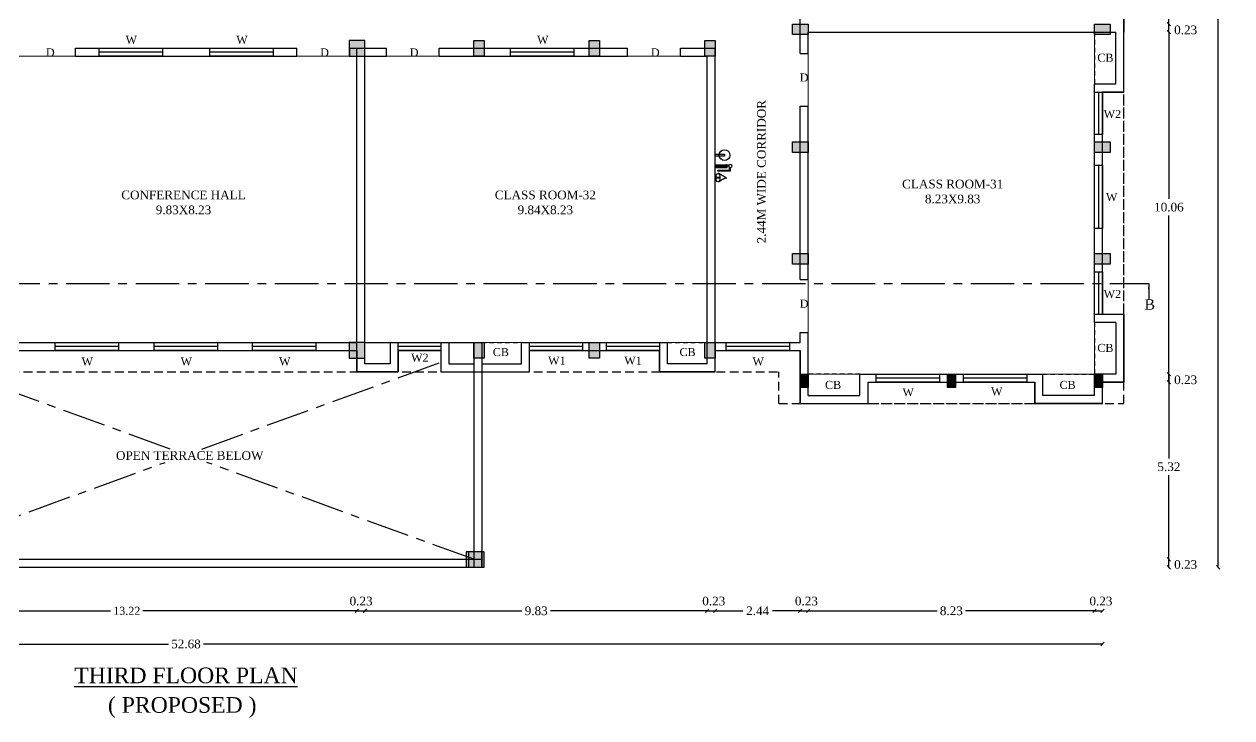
# Model space of a CAD drawing. Header units: metres. Extents: x -53 to 471, y -924 to -843.
# Drawn here: x 231.82 to 266.52, y -923.71 to -903.77 of the extents above; entities that cross this region are included whole.
import ezdxf
from ezdxf.enums import TextEntityAlignment as Align

# ---------------------------------------------------------------- set-up
doc = ezdxf.new("R2010")
doc.units = ezdxf.units.M
doc.header["$MEASUREMENT"] = 0
doc.header["$PDMODE"] = 3
doc.linetypes.add('CENTER', pattern=[2, 1.25, -0.25, 0.25, -0.25])
doc.linetypes.add('HIDDEN', pattern=[0.375, 0.25, -0.125])
doc.layers.get('DEFPOINTS').update_dxf_attribs({"lineweight": 5})
doc.layers.add('BLK_1_FLR_3_BLT_UP_AREA', color=27, linetype='Continuous')
doc.layers.add('BLK_1_FLR_3_REGULAR_ROOM_1', color=56, linetype='Continuous', lineweight=5)
doc.styles.add('Isa-', font='times.ttf')
doc.styles.add('STYLE2', font='times.ttf')
doc.dimstyles.new('Copy of ISO-25', dxfattribs={"dimscale": 0, "dimtxt": 0.23, "dimasz": 0.1, "dimexe": 1.25, "dimexo": 0.625, "dimgap": 0.11, "dimtad": 0, "dimtih": 1, "dimtoh": 1, "dimzin": 1, "dimdsep": 46, "dimtxsty": 'STYLE2', "dimblk": 'OBLIQUE', "dimcen": 0, "dimse1": 1, "dimse2": 1, "dimclrd": 1, "dimclrt": 3, "dimadec": 0, "dimazin": 2, "dimtfac": 1, "dimtix": 1, "dimtofl": 0, "dimtmove": 0, "dimatfit": 3, "dimfxl": 0, "dimtolj": 1, "dimarcsym": 0})
doc.dimstyles.new('ISO-25', dxfattribs={"dimscale": 0, "dimtxt": 0.23, "dimasz": 0.15, "dimexe": 1.25, "dimexo": 0.625, "dimgap": 0.11, "dimtad": 0, "dimtih": 1, "dimtoh": 1, "dimzin": 1, "dimdsep": 46, "dimtxsty": 'STYLE2', "dimblk": 'OBLIQUE', "dimcen": 0, "dimse1": 1, "dimse2": 1, "dimclrd": 1, "dimclrt": 3, "dimadec": 0, "dimazin": 2, "dimtfac": 1, "dimtix": 1, "dimtofl": 0, "dimtmove": 0, "dimatfit": 3, "dimfxl": 0, "dimtolj": 1, "dimarcsym": 0})

# ---------------------------------------------------------------- blocks, each defined once
blk = doc.blocks.new('_Oblique')
at = {"color": 0, "linetype": 'ByBlock', "lineweight": -2}
blk.add_line((-0.5, -0.5), (0.5, 0.5), dxfattribs=at)
blk = doc.blocks.new('*D621')
at = {"color": 1, "lineweight": -2}
for p, q in [((210.126, -921.585), (235.961, -921.585)), ((262.806, -921.585), (236.972, -921.585))]:
    blk.add_line(p, q, dxfattribs=at)
at = {"layer": 'DEFPOINTS', "color": 0}
for p in [(210.126, -914.061), (262.806, -914.061), (262.806, -921.585)]:
    blk.add_point(p, dxfattribs=at)
at = {"color": 1, "lineweight": -2, "xscale": 0.1, "yscale": 0.1, "zscale": 0.1, "rotation": 180}
blk.add_blockref('_Oblique', (210.126, -921.585), dxfattribs=at)
at = {"color": 1, "lineweight": -2, "xscale": 0.1, "yscale": 0.1, "zscale": 0.1}
blk.add_blockref('_Oblique', (262.806, -921.585), dxfattribs=at)
at = {"color": 3, "insert": (236.466, -921.585), "char_height": 0.25, "attachment_point": 5, "style": 'STYLE2'}
blk.add_mtext('\\A1;52.68', dxfattribs=at)
blk = doc.blocks.new('*D623')
at = {"color": 1, "lineweight": -2, "ltscale": 3}
for p, q in [((266.131, -874.388), (266.131, -896.657)), ((266.131, -919.381), (266.131, -897.112))]:
    blk.add_line(p, q, dxfattribs=at)
at = {"layer": 'DEFPOINTS', "color": 0, "ltscale": 3}
for p in [(257.396, -874.388), (266.131, -874.388), (244.966, -919.381)]:
    blk.add_point(p, dxfattribs=at)
at = {"color": 1, "lineweight": -2, "ltscale": 3, "xscale": 0.1, "yscale": 0.1, "zscale": 0.1}
for p, rotation in [((266.131, -874.388), 90), ((266.131, -919.381), 270)]:
    blk.add_blockref('_Oblique', p, dxfattribs=dict(at, rotation=rotation))
at = {"color": 3, "ltscale": 3, "insert": (266.131, -896.884), "char_height": 0.23, "attachment_point": 5, "style": 'STYLE2'}
blk.add_mtext('\\A1;44.99', dxfattribs=at)
blk = doc.blocks.new('*D636')
at = {"color": 1, "lineweight": -2}
for p, q in [((241.616, -920.632), (246.121, -920.632)), ((251.446, -920.632), (246.942, -920.632))]:
    blk.add_line(p, q, dxfattribs=at)
at = {"layer": 'DEFPOINTS', "color": 0}
for p in [(241.616, -912.921), (251.446, -912.921), (251.446, -920.632)]:
    blk.add_point(p, dxfattribs=at)
at = {"color": 1, "lineweight": -2, "xscale": 0.1, "yscale": 0.1, "zscale": 0.1, "rotation": 180}
blk.add_blockref('_Oblique', (241.616, -920.632), dxfattribs=at)
at = {"color": 1, "lineweight": -2, "xscale": 0.1, "yscale": 0.1, "zscale": 0.1}
blk.add_blockref('_Oblique', (251.446, -920.632), dxfattribs=at)
at = {"color": 3, "insert": (246.531, -920.632), "char_height": 0.25, "attachment_point": 5, "style": 'STYLE2'}
blk.add_mtext('\\A1;9.83', dxfattribs=at)
blk = doc.blocks.new('*D637')
at = {"color": 1, "lineweight": -2}
blk.add_line((251.446, -920.632), (251.676, -920.632), dxfattribs=at)
at = {"layer": 'DEFPOINTS', "color": 0}
for p in [(251.446, -912.921), (251.676, -912.921), (251.676, -920.632)]:
    blk.add_point(p, dxfattribs=at)
at = {"color": 1, "lineweight": -2, "xscale": 0.1, "yscale": 0.1, "zscale": 0.1, "rotation": 180}
blk.add_blockref('_Oblique', (251.446, -920.632), dxfattribs=at)
at = {"color": 1, "lineweight": -2, "xscale": 0.1, "yscale": 0.1, "zscale": 0.1}
blk.add_blockref('_Oblique', (251.676, -920.632), dxfattribs=at)
at = {"color": 3, "insert": (251.634, -920.352), "char_height": 0.25, "attachment_point": 5, "style": 'STYLE2'}
blk.add_mtext('\\A1;0.23', dxfattribs=at)
blk = doc.blocks.new('*D638')
at = {"color": 1, "lineweight": -2}
for p, q in [((251.676, -920.632), (252.474, -920.632)), ((254.116, -920.632), (253.319, -920.632))]:
    blk.add_line(p, q, dxfattribs=at)
at = {"layer": 'DEFPOINTS', "color": 0}
for p in [(251.676, -912.921), (254.116, -913.151), (254.116, -920.632)]:
    blk.add_point(p, dxfattribs=at)
at = {"color": 1, "lineweight": -2, "xscale": 0.1, "yscale": 0.1, "zscale": 0.1, "rotation": 180}
blk.add_blockref('_Oblique', (251.676, -920.632), dxfattribs=at)
at = {"color": 1, "lineweight": -2, "xscale": 0.1, "yscale": 0.1, "zscale": 0.1}
blk.add_blockref('_Oblique', (254.116, -920.632), dxfattribs=at)
at = {"color": 3, "insert": (252.896, -920.632), "char_height": 0.25, "attachment_point": 5, "style": 'STYLE2'}
blk.add_mtext('\\A1;2.44', dxfattribs=at)
blk = doc.blocks.new('*D639')
at = {"color": 1, "lineweight": -2}
blk.add_line((254.116, -920.632), (254.346, -920.632), dxfattribs=at)
at = {"layer": 'DEFPOINTS', "color": 0}
for p in [(254.116, -913.151), (254.346, -913.831), (254.346, -920.632)]:
    blk.add_point(p, dxfattribs=at)
at = {"color": 1, "lineweight": -2, "xscale": 0.1, "yscale": 0.1, "zscale": 0.1, "rotation": 180}
blk.add_blockref('_Oblique', (254.116, -920.632), dxfattribs=at)
at = {"color": 1, "lineweight": -2, "xscale": 0.1, "yscale": 0.1, "zscale": 0.1}
blk.add_blockref('_Oblique', (254.346, -920.632), dxfattribs=at)
at = {"color": 3, "insert": (254.296, -920.352), "char_height": 0.25, "attachment_point": 5, "style": 'STYLE2'}
blk.add_mtext('\\A1;0.23', dxfattribs=at)
blk = doc.blocks.new('*D640')
at = {"color": 1, "lineweight": -2}
for p, q in [((254.346, -920.632), (258.055, -920.632)), ((262.576, -920.632), (258.868, -920.632))]:
    blk.add_line(p, q, dxfattribs=at)
at = {"layer": 'DEFPOINTS', "color": 0}
for p in [(254.346, -913.831), (262.576, -913.831), (262.576, -920.632)]:
    blk.add_point(p, dxfattribs=at)
at = {"color": 1, "lineweight": -2, "xscale": 0.1, "yscale": 0.1, "zscale": 0.1, "rotation": 180}
blk.add_blockref('_Oblique', (254.346, -920.632), dxfattribs=at)
at = {"color": 1, "lineweight": -2, "xscale": 0.1, "yscale": 0.1, "zscale": 0.1}
blk.add_blockref('_Oblique', (262.576, -920.632), dxfattribs=at)
at = {"color": 3, "insert": (258.461, -920.632), "char_height": 0.25, "attachment_point": 5, "style": 'STYLE2'}
blk.add_mtext('\\A1;8.23', dxfattribs=at)
blk = doc.blocks.new('*D641')
at = {"color": 1, "lineweight": -2}
blk.add_line((262.576, -920.632), (262.806, -920.632), dxfattribs=at)
at = {"layer": 'DEFPOINTS', "color": 0}
for p in [(262.576, -913.831), (262.806, -914.061), (262.806, -920.632)]:
    blk.add_point(p, dxfattribs=at)
at = {"color": 1, "lineweight": -2, "xscale": 0.1, "yscale": 0.1, "zscale": 0.1, "rotation": 180}
blk.add_blockref('_Oblique', (262.576, -920.632), dxfattribs=at)
at = {"color": 1, "lineweight": -2, "xscale": 0.1, "yscale": 0.1, "zscale": 0.1}
blk.add_blockref('_Oblique', (262.806, -920.632), dxfattribs=at)
at = {"color": 3, "insert": (262.761, -920.352), "char_height": 0.25, "attachment_point": 5, "style": 'STYLE2'}
blk.add_mtext('\\A1;0.23', dxfattribs=at)
blk = doc.blocks.new('*D648')
at = {"color": 1, "lineweight": -2}
blk.add_line((264.714, -919.381), (264.714, -919.151), dxfattribs=at)
at = {"layer": 'DEFPOINTS', "color": 0}
for p in [(244.506, -919.151), (264.714, -919.151), (244.966, -919.381)]:
    blk.add_point(p, dxfattribs=at)
at = {"color": 1, "lineweight": -2, "xscale": 0.1, "yscale": 0.1, "zscale": 0.1}
for p, rotation in [((264.714, -919.151), 90), ((264.714, -919.381), 270)]:
    blk.add_blockref('_Oblique', p, dxfattribs=dict(at, rotation=rotation))
at = {"color": 3, "insert": (265.195, -919.3), "char_height": 0.25, "attachment_point": 5, "style": 'STYLE2'}
blk.add_mtext('\\A1;0.23', dxfattribs=at)
blk = doc.blocks.new('*D649')
at = {"color": 1, "lineweight": -2}
for p, q in [((264.714, -913.831), (264.714, -916.253)), ((264.714, -919.151), (264.714, -916.728))]:
    blk.add_line(p, q, dxfattribs=at)
at = {"layer": 'DEFPOINTS', "color": 0}
for p in [(262.576, -913.831), (264.714, -913.831), (244.506, -919.151)]:
    blk.add_point(p, dxfattribs=at)
at = {"color": 1, "lineweight": -2, "xscale": 0.1, "yscale": 0.1, "zscale": 0.1}
for p, rotation in [((264.714, -913.831), 90), ((264.714, -919.151), 270)]:
    blk.add_blockref('_Oblique', p, dxfattribs=dict(at, rotation=rotation))
at = {"color": 3, "insert": (264.714, -916.491), "char_height": 0.25, "attachment_point": 5, "style": 'STYLE2'}
blk.add_mtext('\\A1;5.32', dxfattribs=at)
blk = doc.blocks.new('*D650')
at = {"color": 1, "lineweight": -2}
blk.add_line((264.714, -913.831), (264.714, -914.061), dxfattribs=at)
at = {"layer": 'DEFPOINTS', "color": 0}
for p in [(262.576, -913.831), (262.806, -914.061), (264.714, -914.061)]:
    blk.add_point(p, dxfattribs=at)
at = {"color": 1, "lineweight": -2, "xscale": 0.1, "yscale": 0.1, "zscale": 0.1}
for p, rotation in [((264.714, -913.831), 90), ((264.714, -914.061), 270)]:
    blk.add_blockref('_Oblique', p, dxfattribs=dict(at, rotation=rotation))
at = {"color": 3, "insert": (265.195, -913.993), "char_height": 0.25, "attachment_point": 5, "style": 'STYLE2'}
blk.add_mtext('\\A1;0.23', dxfattribs=at)
blk = doc.blocks.new('*D651')
at = {"color": 1, "lineweight": -2}
for p, q in [((264.714, -904.001), (264.714, -908.793)), ((264.714, -914.061), (264.714, -909.268))]:
    blk.add_line(p, q, dxfattribs=at)
at = {"layer": 'DEFPOINTS', "color": 0}
for p in [(262.576, -904.001), (264.714, -904.001), (262.806, -914.061)]:
    blk.add_point(p, dxfattribs=at)
at = {"color": 1, "lineweight": -2, "xscale": 0.1, "yscale": 0.1, "zscale": 0.1}
for p, rotation in [((264.714, -904.001), 90), ((264.714, -914.061), 270)]:
    blk.add_blockref('_Oblique', p, dxfattribs=dict(at, rotation=rotation))
at = {"color": 3, "insert": (264.714, -909.031), "char_height": 0.25, "attachment_point": 5, "style": 'STYLE2'}
blk.add_mtext('\\A1;10.06', dxfattribs=at)
blk = doc.blocks.new('*D674')
at = {"color": 1, "lineweight": -2}
blk.add_line((264.714, -904.001), (264.714, -903.771), dxfattribs=at)
at = {"layer": 'DEFPOINTS', "color": 0}
for p in [(262.576, -903.771), (262.576, -904.001), (264.714, -903.771)]:
    blk.add_point(p, dxfattribs=at)
at = {"color": 1, "lineweight": -2, "xscale": 0.1, "yscale": 0.1, "zscale": 0.1}
for p, rotation in [((264.714, -903.771), 90), ((264.714, -904.001), 270)]:
    blk.add_blockref('_Oblique', p, dxfattribs=dict(at, rotation=rotation))
at = {"color": 3, "insert": (265.195, -903.937), "char_height": 0.25, "attachment_point": 5, "style": 'STYLE2'}
blk.add_mtext('\\A1;0.23', dxfattribs=at)
blk = doc.blocks.new('*D675')
at = {"color": 1, "lineweight": -2}
for p, q in [((264.714, -893.941), (264.714, -898.618)), ((264.714, -903.771), (264.714, -899.093))]:
    blk.add_line(p, q, dxfattribs=at)
at = {"layer": 'DEFPOINTS', "color": 0}
for p in [(262.576, -893.941), (264.714, -893.941), (262.576, -903.771)]:
    blk.add_point(p, dxfattribs=at)
at = {"color": 1, "lineweight": -2, "xscale": 0.1, "yscale": 0.1, "zscale": 0.1}
for p, rotation in [((264.714, -893.941), 90), ((264.714, -903.771), 270)]:
    blk.add_blockref('_Oblique', p, dxfattribs=dict(at, rotation=rotation))
at = {"color": 3, "insert": (264.714, -898.856), "char_height": 0.25, "attachment_point": 5, "style": 'STYLE2'}
blk.add_mtext('\\A1;9.83', dxfattribs=at)
blk = doc.blocks.new('FIRE')
at = {"lineweight": 25}
blk.add_hatch(color=256, dxfattribs=at).paths.add_polyline_path([(4776.393, 1592.591), (4776.49, 1592.591), (4776.49, 1592.93), (4776.393, 1592.93)])
for p, q in [((4776.49, 1592.93), (4776.393, 1592.93)), ((4776.442, 1592.93), (4776.442, 1592.975)), ((4776.559, 1592.998), (4776.483, 1592.998)), ((4776.49, 1593.023), (4776.587, 1593.023)), ((4776.49, 1592.591), (4776.49, 1592.93)), ((4776.559, 1592.664), (4776.559, 1592.998)), ((4776.587, 1593.023), (4776.587, 1592.664)), ((4776.587, 1592.664), (4776.559, 1592.664))]:
    blk.add_line(p, q, dxfattribs=at)
at = {"color": 0, "lineweight": 25, "ltscale": 60}
blk.add_line((4776.778, 1592.887), (4776.778, 1592.923), dxfattribs=at)
blk.add_lwpolyline([(4776.105, 1592.857), (4776.155, 1592.857), (4776.155, 1592.59), (4776.105, 1592.59)], close=True)
at = {"lineweight": 25}
blk.add_circle((4776.442, 1593.023), 0.0482, dxfattribs=at)
at = {"color": 1}
blk.add_circle((4776.13, 1592.857), 0.155, dxfattribs=at)
at = {"color": 0, "lineweight": 25, "ltscale": 60}
blk.add_arc((4776.778, 1592.861), 0.0262, 0, 180, dxfattribs=at)
for centre, major_axis, ratio in [((4776.778, 1592.668), (-0.118, 0), 0.493287), ((4776.778, 1592.676), (0, -0.0501), 0.352249)]:
    blk.add_ellipse(centre, major_axis=major_axis, ratio=ratio, dxfattribs=at)
for points in [[(4776.752, 1592.861), (4776.688, 1592.746), (4776.664, 1592.71), (4776.66, 1592.671)], [(4776.804, 1592.861), (4776.868, 1592.746), (4776.891, 1592.71), (4776.896, 1592.671)]]:
    blk.add_spline(points, degree=3, dxfattribs=at)
blk = doc.blocks.new('*D731')
at = {"color": 1, "lineweight": -2}
for p, q in [((228.155, -920.632), (234.301, -920.632)), ((241.376, -920.632), (235.231, -920.632))]:
    blk.add_line(p, q, dxfattribs=at)
at = {"layer": 'DEFPOINTS', "color": 0}
for p in [(228.155, -912.921), (241.376, -912.921), (241.376, -920.632)]:
    blk.add_point(p, dxfattribs=at)
at = {"color": 1, "lineweight": -2, "xscale": 0.1, "yscale": 0.1, "zscale": 0.1, "rotation": 180}
blk.add_blockref('_Oblique', (228.155, -920.632), dxfattribs=at)
at = {"color": 1, "lineweight": -2, "xscale": 0.1, "yscale": 0.1, "zscale": 0.1}
blk.add_blockref('_Oblique', (241.376, -920.632), dxfattribs=at)
at = {"color": 3, "insert": (234.766, -920.632), "char_height": 0.23, "attachment_point": 5, "style": 'STYLE2'}
blk.add_mtext('\\A1;13.22', dxfattribs=at)
blk = doc.blocks.new('*D688')
at = {"color": 1, "lineweight": -2}
blk.add_line((241.376, -920.632), (241.606, -920.632), dxfattribs=at)
at = {"layer": 'DEFPOINTS', "color": 0}
for p in [(241.376, -912.921), (241.606, -912.921), (241.606, -920.632)]:
    blk.add_point(p, dxfattribs=at)
at = {"color": 1, "lineweight": -2, "xscale": 0.1, "yscale": 0.1, "zscale": 0.1, "rotation": 180}
blk.add_blockref('_Oblique', (241.376, -920.632), dxfattribs=at)
at = {"color": 1, "lineweight": -2, "xscale": 0.1, "yscale": 0.1, "zscale": 0.1}
blk.add_blockref('_Oblique', (241.606, -920.632), dxfattribs=at)
at = {"color": 3, "insert": (241.499, -920.352), "char_height": 0.25, "attachment_point": 5, "style": 'STYLE2'}
blk.add_mtext('\\A1;0.23', dxfattribs=at)
blk = doc.blocks.new('tgt')
for color, points in [(5, [(-8.46, 10.14), (-8.91, 10.14), (-8.91, 10.44), (-8.46, 10.44)]), (4, [(-0.23, 10.44), (0.22, 10.44), (0.22, 10.14), (-0.23, 10.14)]), (7, [(-21.65, 9.52), (-21.2, 9.52), (-21.2, 9.97), (-21.65, 9.97)]), (5, [(-18.07, 9.52), (-18.07, 9.97), (-17.77, 9.97), (-17.77, 9.52)]), (5, [(-14.755, 9.52), (-14.755, 9.97), (-14.455, 9.97), (-14.455, 9.52)]), (5, [(-11.43, 9.52), (-11.43, 9.97), (-11.13, 9.97), (-11.13, 9.52)]), (5, [(-8.46, 6.754), (-8.91, 6.754), (-8.91, 7.054), (-8.46, 7.054)]), (4, [(-0.23, 7.054), (0.22, 7.054), (0.22, 6.754), (-0.23, 6.754)]), (5, [(-8.46, 3.545), (-8.91, 3.545), (-8.91, 3.845), (-8.46, 3.845)]), (4, [(-0.23, 3.845), (0.22, 3.845), (0.22, 3.545), (-0.23, 3.545)]), (7, [(-21.65, 0.84), (-21.2, 0.84), (-21.2, 1.29), (-21.65, 1.29)]), (4, [(-18.07, 0.84), (-18.07, 1.29), (-17.77, 1.29), (-17.77, 0.84)]), (4, [(-14.755, 0.84), (-14.755, 1.29), (-14.455, 1.29), (-14.455, 0.84)]), (4, [(-11.43, 0.84), (-11.43, 1.29), (-11.13, 1.29), (-11.13, 0.84)]), (2, [(-8.69, 0), (-8.46, 0), (-8.46, 0.38), (-8.69, 0.38)]), (2, [(-4.46, 0), (-4.23, 0), (-4.23, 0.38), (-4.46, 0.38)]), (2, [(-0.23, 0), (0, 0), (0, 0.38), (-0.23, 0.38)])]:
    blk.add_hatch(color=color).paths.add_polyline_path(points)
at = {"lineweight": -3}
blk.add_hatch(color=8, dxfattribs=at).paths.add_polyline_path([(-18.22, -5.17), (-17.77, -5.17), (-17.77, -4.72), (-18.22, -4.72)])
at = {"color": 5}
for points in [[(-8.46, 10.14), (-8.91, 10.14), (-8.91, 10.44), (-8.46, 10.44)], [(-18.07, 9.52), (-18.07, 9.97), (-17.77, 9.97), (-17.77, 9.52)], [(-14.755, 9.52), (-14.755, 9.97), (-14.455, 9.97), (-14.455, 9.52)], [(-11.43, 9.52), (-11.43, 9.97), (-11.13, 9.97), (-11.13, 9.52)], [(-8.46, 6.754), (-8.91, 6.754), (-8.91, 7.054), (-8.46, 7.054)], [(-8.46, 3.545), (-8.91, 3.545), (-8.91, 3.845), (-8.46, 3.845)]]:
    blk.add_lwpolyline(points, close=True, dxfattribs=at)
at = {"color": 4}
for points in [[(-0.23, 10.44), (0.22, 10.44), (0.22, 10.14), (-0.23, 10.14)], [(-0.23, 7.054), (0.22, 7.054), (0.22, 6.754), (-0.23, 6.754)], [(-0.23, 3.845), (0.22, 3.845), (0.22, 3.545), (-0.23, 3.545)], [(-18.07, 0.84), (-18.07, 1.29), (-17.77, 1.29), (-17.77, 0.84)], [(-14.755, 0.84), (-14.755, 1.29), (-14.455, 1.29), (-14.455, 0.84)], [(-11.43, 0.84), (-11.43, 1.29), (-11.13, 1.29), (-11.13, 0.84)]]:
    blk.add_lwpolyline(points, close=True, dxfattribs=at)
at = {"color": 7, "ltscale": 3}
for points in [[(-21.65, 9.52), (-21.2, 9.52), (-21.2, 9.97), (-21.65, 9.97)], [(-21.65, 0.84), (-21.2, 0.84), (-21.2, 1.29), (-21.65, 1.29)]]:
    blk.add_lwpolyline(points, close=True, dxfattribs=at)
at = {"color": 2}
for points in [[(-8.69, 0), (-8.69, 0.38), (-8.46, 0.38), (-8.46, 0)], [(-4.46, 0), (-4.46, 0.38), (-4.23, 0.38), (-4.23, 0)], [(-0.23, 0), (-0.23, 0.38), (0, 0.38), (0, 0)]]:
    blk.add_lwpolyline(points, close=True, dxfattribs=at)
at = {"color": 8, "lineweight": -3}
blk.add_lwpolyline([(-18.22, -5.17), (-17.77, -5.17), (-17.77, -4.72), (-18.22, -4.72)], close=True, dxfattribs=at)

msp = doc.modelspace()

# ---------------------------------------------------------------- hatches: boundary and pattern name
msp.add_hatch(color=5).paths.add_polyline_path([(244.5164, -919.38055), (244.9664, -919.38055), (244.9664, -918.93055), (244.5164, -918.93055)])

# ---------------------------------------------------------------- linework, layer by layer
at = {"color": 1, "linetype": 'HIDDEN'}
for p, q in [((263.4164, -914.67055), (263.4164, -886.36821)), ((219.4264, -913.76055), (244.7364, -913.76055)), ((244.9664, -913.76055), (253.5064, -913.76055)), ((253.5064, -914.67055), (253.5064, -913.76055)), ((253.5064, -914.67055), (263.4164, -914.67055))]:
    msp.add_line(p, q, dxfattribs=at)
at = {"lineweight": -3}
for p, q in [((263.4164, -902.05055), (263.4164, -904.00055)), ((263.1864, -905.49055), (263.1864, -904.00055)), ((263.4164, -905.72055), (263.4164, -903.77055)), ((263.1864, -905.49055), (262.5764, -905.49055)), ((263.4164, -905.72055), (262.8064, -905.72055)), ((263.1864, -912.34055), (262.5764, -912.34055)), ((263.4164, -912.11055), (262.8064, -912.11055)), ((263.1864, -912.34055), (263.1864, -913.83055)), ((263.4164, -912.11055), (263.4164, -914.06055)), ((242.3364, -912.91555), (242.3364, -913.53055)), ((244.0164, -912.92055), (244.0164, -913.52555)), ((246.1114, -913.53055), (246.1114, -912.92055)), ((250.3014, -913.53055), (250.3014, -912.92055)), ((242.5664, -913.14555), (242.5664, -913.76055)), ((243.7864, -913.14555), (243.7864, -913.75555)), ((246.3414, -913.76055), (246.3414, -913.15055)), ((250.0714, -913.76055), (250.0714, -913.15055)), ((242.5664, -913.76055), (241.3764, -913.76055)), ((242.3364, -913.53055), (241.6064, -913.53055)), ((243.7864, -913.76055), (244.7364, -913.76055)), ((244.0164, -913.53055), (244.7364, -913.53055)), ((244.7364, -913.76055), (246.3414, -913.76055)), ((244.9664, -913.53055), (246.1114, -913.53055)), ((251.6764, -913.76055), (250.0714, -913.76055)), ((251.4464, -913.53055), (250.3014, -913.53055)), ((255.8364, -914.44055), (255.8364, -913.83055)), ((256.0664, -914.67055), (256.0664, -914.06055)), ((260.8564, -914.67055), (260.8564, -914.06055)), ((261.0864, -914.44055), (261.0864, -913.83055)), ((262.5764, -914.44055), (262.5764, -913.83055)), ((263.1864, -913.83055), (262.5764, -913.83055)), ((262.8064, -914.67055), (262.8064, -914.06055)), ((263.4164, -914.06055), (262.8064, -914.06055)), ((254.3464, -914.44055), (255.8364, -914.44055)), ((262.5764, -914.44055), (261.0864, -914.44055)), ((254.1164, -914.67055), (256.0664, -914.67055)), ((262.8064, -914.67055), (260.8564, -914.67055))]:
    msp.add_line(p, q, dxfattribs=at)
for p, q in [((254.1164, -904.61055), (254.1164, -902.59643)), ((254.3464, -904.61055), (254.3464, -904.00055)), ((254.3464, -904.00055), (263.1864, -904.00055)), ((233.29002, -904.46055), (239.65187, -904.46055)), ((233.29002, -904.69055), (233.29002, -904.46055)), ((233.29002, -904.69055), (239.65187, -904.69055)), ((239.65187, -904.69055), (239.65187, -904.46055)), ((241.17187, -904.46055), (241.3764, -904.46055)), ((241.17187, -904.69055), (241.17187, -904.46055)), ((241.17187, -904.69055), (241.3764, -904.69055)), ((241.3764, -904.46055), (242.2252, -904.46055)), ((241.3764, -904.46055), (241.9942, -904.46055)), ((241.3764, -913.76055), (241.3764, -904.46055)), ((241.6064, -904.69055), (242.2252, -904.69055)), ((241.6064, -913.53055), (241.6064, -904.69055)), ((241.6164, -904.69055), (241.9942, -904.69055)), ((242.2252, -904.69055), (242.2252, -904.46055)), ((243.7452, -904.46055), (249.15549, -904.46055)), ((243.7452, -904.46055), (249.15549, -904.46055)), ((243.7452, -904.69055), (243.7452, -904.46055)), ((243.7452, -904.69055), (249.15549, -904.69055)), ((243.7452, -904.69055), (249.15549, -904.69055)), ((249.15549, -904.69055), (249.15549, -904.46055)), ((250.67549, -904.46055), (251.6764, -904.46055)), ((250.67549, -904.69055), (250.67549, -904.46055)), ((250.67549, -904.69055), (251.4464, -904.69055)), ((251.4464, -912.92055), (251.4464, -904.69055)), ((251.4464, -913.53055), (251.4464, -904.69055)), ((251.6764, -908.58055), (251.6764, -904.46055)), ((251.6764, -912.92055), (251.6764, -904.69055)), ((254.1164, -904.61055), (254.3464, -904.61055)), ((262.5764, -912.34055), (262.5764, -905.49055)), ((262.8064, -912.11055), (262.8064, -905.72055)), ((254.1164, -910.92055), (254.1164, -906.13055)), ((254.1164, -906.13055), (254.3464, -906.13055)), ((254.3464, -910.47055), (254.3464, -906.13055)), ((251.6764, -913.76055), (251.6764, -908.58055)), ((254.1164, -910.47055), (254.1164, -909.79643)), ((254.3464, -911.10984), (254.3464, -909.79643)), ((254.1164, -911.10984), (254.1164, -910.70055)), ((254.1164, -911.10984), (254.3464, -911.10984)), ((254.1164, -912.92055), (254.1164, -912.62984)), ((254.1164, -912.62984), (254.3464, -912.62984)), ((254.3464, -914.44055), (254.3464, -912.62984)), ((231.5464, -912.92055), (241.3764, -912.92055)), ((241.6064, -912.92055), (244.9664, -912.92055)), ((241.6164, -912.92055), (244.9664, -912.92055)), ((244.7364, -912.92055), (244.7364, -919.38055)), ((244.9664, -912.92055), (244.9664, -919.38055)), ((246.1114, -912.92055), (250.3014, -912.92055)), ((246.1114, -912.92055), (250.3014, -912.92055)), ((251.6764, -912.92055), (254.1164, -912.92055)), ((231.3164, -913.15055), (241.3764, -913.15055)), ((242.5664, -913.15055), (243.7864, -913.15055)), ((246.3414, -913.15055), (250.0714, -913.15055)), ((251.6764, -913.15055), (254.1164, -913.15055)), ((254.1164, -914.67055), (254.1164, -913.15055)), ((255.8364, -913.83055), (261.0864, -913.83055)), ((256.0664, -914.06055), (260.8564, -914.06055)), ((227.9664, -919.15055), (244.9664, -919.15055)), ((227.9664, -919.38055), (244.9664, -919.38055))]:
    msp.add_line(p, q)
at = {"color": 41, "linetype": 'HIDDEN', "lineweight": -3, "ltscale": 0.5}
for p, q in [((262.5764, -904.00055), (262.5764, -905.49055)), ((262.5764, -912.34055), (262.5764, -913.83055)), ((244.9664, -912.92055), (246.1114, -912.92055)), ((250.3014, -912.92055), (251.4464, -912.92055)), ((255.8364, -913.83055), (254.3464, -913.83055)), ((261.0864, -913.83055), (262.5764, -913.83055))]:
    msp.add_line(p, q, dxfattribs=at)
at = {"color": 1}
for p, q in [((235.79048, -904.57555), (233.97048, -904.57555)), ((238.9714, -904.57555), (237.1514, -904.57555)), ((247.61532, -904.57555), (245.79532, -904.57555))]:
    msp.add_line(p, q, dxfattribs=at)
at = {"color": 1, "lineweight": -3}
for p, q in [((262.6914, -905.72055), (262.6914, -906.94055)), ((262.6914, -907.82188), (262.6914, -909.64188)), ((262.6914, -910.89055), (262.6914, -912.11055)), ((234.52463, -913.03555), (232.70463, -913.03555)), ((237.3714, -913.03555), (235.5514, -913.03555)), ((240.19963, -913.03555), (238.37963, -913.03555)), ((243.7864, -913.03555), (242.5664, -913.03555)), ((247.8564, -913.03555), (246.3414, -913.03555)), ((247.8614, -913.03555), (246.3414, -913.03555)), ((250.0714, -913.03555), (248.5514, -913.03555)), ((253.8064, -913.03555), (251.9864, -913.03555)), ((258.1164, -913.94555), (256.2964, -913.94555)), ((260.6264, -913.94555), (258.8064, -913.94555))]:
    msp.add_line(p, q, dxfattribs=at)
at = {"color": 1, "linetype": 'HIDDEN', "lineweight": -3}
for p, q in [((263.4164, -912.11055), (263.4164, -905.72055)), ((263.4164, -912.11055), (263.4164, -905.72055)), ((219.4264, -913.76055), (244.7364, -913.76055)), ((244.9664, -913.76055), (250.0714, -913.76055)), ((256.0664, -914.67055), (260.8564, -914.67055))]:
    msp.add_line(p, q, dxfattribs=at)
at = {"color": 5, "linetype": 'CENTER', "lineweight": -3}
msp.add_line((209.02079, -911.22457), (264.1364, -911.22457), dxfattribs=at)
at = {"color": 41, "ltscale": 3}
msp.add_line((244.0164, -912.92055), (244.7364, -912.92055), dxfattribs=at)
at = {"linetype": 'CENTER', "lineweight": -3}
for p, q in [((236.00834, -915.98175), (229.1464, -913.49045)), ((236.92446, -915.98175), (243.7864, -913.49045)), ((228.1964, -919.15055), (235.86848, -916.36513)), ((244.7364, -919.15055), (237.06432, -916.36513))]:
    msp.add_line(p, q, dxfattribs=at)
at = {"color": 2}
for points in [[(233.97048, -904.69055), (233.97048, -904.46055), (235.79048, -904.46055), (235.79048, -904.69055)], [(237.1514, -904.69055), (237.1514, -904.46055), (238.9714, -904.46055), (238.9714, -904.69055)], [(245.79532, -904.69055), (245.79532, -904.46055), (247.61532, -904.46055), (247.61532, -904.69055)]]:
    msp.add_lwpolyline(points, close=True, dxfattribs=at)
at = {"color": 2, "lineweight": -3}
for points in [[(262.8064, -906.94055), (262.5764, -906.94055), (262.5764, -905.72055), (262.8064, -905.72055)], [(262.8064, -909.64188), (262.5764, -909.64188), (262.5764, -907.82188), (262.8064, -907.82188)], [(262.8064, -912.11055), (262.5764, -912.11055), (262.5764, -910.89055), (262.8064, -910.89055)], [(232.70463, -913.15055), (232.70463, -912.92055), (234.52463, -912.92055), (234.52463, -913.15055)], [(235.5514, -913.15055), (235.5514, -912.92055), (237.3714, -912.92055), (237.3714, -913.15055)], [(238.37963, -913.15055), (238.37963, -912.92055), (240.19963, -912.92055), (240.19963, -913.15055)], [(242.5664, -913.15055), (242.5664, -912.92055), (243.7864, -912.92055), (243.7864, -913.15055)], [(246.3414, -913.15055), (246.3414, -912.92055), (247.8614, -912.92055), (247.8614, -913.15055)], [(248.5514, -913.15055), (248.5514, -912.92055), (250.0714, -912.92055), (250.0714, -913.15055)], [(251.9864, -913.15055), (251.9864, -912.92055), (253.8064, -912.92055), (253.8064, -913.15055)], [(256.2964, -914.06055), (256.2964, -913.83055), (258.1164, -913.83055), (258.1164, -914.06055)], [(258.8064, -914.06055), (258.8064, -913.83055), (260.6264, -913.83055), (260.6264, -914.06055)]]:
    msp.add_lwpolyline(points, close=True, dxfattribs=at)
at = {"color": 3}
msp.add_lwpolyline([(244.5164, -919.38055), (244.9664, -919.38055), (244.9664, -918.93055), (244.5164, -918.93055)], close=True, dxfattribs=at)
at = {"layer": 'BLK_1_FLR_3_BLT_UP_AREA', "color": 27, "ltscale": 3}
msp.add_lwpolyline([(231.5464, -913.15055), (241.3764, -913.15055), (241.3764, -913.76055), (242.5664, -913.76055), (242.5664, -913.14555), (243.7864, -913.14555), (243.7864, -913.76055), (246.3414, -913.76055), (246.3414, -913.15055), (250.0714, -913.15055), (250.0714, -913.76055), (251.6764, -913.76055), (251.6764, -913.15055), (254.1164, -913.15055), (254.1164, -914.67055), (256.0664, -914.67055), (256.0664, -914.06055), (260.8564, -914.06055), (260.8564, -914.67055), (262.8064, -914.67055), (262.8064, -914.06055), (263.4164, -914.06055), (263.4164, -912.11055), (262.8064, -912.11055), (262.8064, -905.72055), (263.4164, -905.72055), (263.4164, -902.05055)], dxfattribs=at)
at = {"layer": 'BLK_1_FLR_3_REGULAR_ROOM_1', "color": 3, "ltscale": 3}
for points in [[(254.3464, -904.00055), (262.5764, -904.00055), (262.5764, -913.83055), (254.3464, -913.83055)], [(241.3764, -904.69055), (231.5464, -904.69055), (231.5464, -912.92055), (241.3764, -912.92055)], [(241.6064, -904.69055), (251.4464, -904.69055), (251.4464, -912.92055), (241.6064, -912.92055)]]:
    msp.add_lwpolyline(points, close=True, dxfattribs=at)

# ---------------------------------------------------------------- block references
at = {"color": 4}
msp.add_blockref('tgt', (262.8064, -914.21055), dxfattribs=at)
at = {"rotation": 270}
msp.add_blockref('FIRE', (-1340.91386, 3868.59515), dxfattribs=at)

# ---------------------------------------------------------------- texts
at = {"color": 4, "style": 'Isa-'}
for s, p in [('W', (234.8956, -904.33527)), ('W', (238.07652, -904.33527)), ('W', (246.72044, -904.33527)), ('D', (232.56769, -904.69793)), ('D', (240.44954, -904.69793)), ('D', (243.02288, -904.69793)), ('D', (249.95317, -904.69793)), ('D', (254.2314, -905.41801)), ('D', (254.2314, -911.9173))]:
    msp.add_text(s, height=0.23, dxfattribs=at).set_placement(p, align=Align.CENTER)
at = {"color": 4, "lineweight": -3, "style": 'Isa-'}
for s, p in [('CB', (262.88799, -904.849)), ('W2', (263.09079, -906.46773)), ('W', (263.06824, -908.85449)), ('W2', (263.09079, -911.64026)), ('CB', (245.51526, -913.30936)), ('CB', (250.88109, -913.30936)), ('CB', (262.88799, -913.189)), ('W', (233.62975, -913.57947)), ('W', (236.47652, -913.57947)), ('W', (239.30475, -913.57947)), ('W2', (243.18642, -913.47103)), ('W1', (247.12397, -913.55384)), ('W1', (249.31329, -913.55384)), ('W', (252.91152, -913.57947)), ('CB', (255.06328, -914.25244)), ('CB', (261.80328, -914.25244)), ('W', (257.22182, -914.4626)), ('W', (259.76637, -914.43932))]:
    msp.add_text(s, height=0.23, dxfattribs=at).set_placement(p, align=Align.CENTER)
at = {"style": 'Isa-'}
msp.add_text('2.44M WIDE CORRIDOR', height=0.25, rotation=90, dxfattribs=at).set_placement((253.12917, -908.01042), align=Align.CENTER)
for s, p in [('CLASS ROOM-31', (258.49871, -908.49038)), ('CONFERENCE HALL', (236.39522, -908.80367)), ('CLASS ROOM-32', (246.7938, -908.80367)), ('8.23X9.83', (258.49871, -908.91929)), ('9.83X8.23', (236.39522, -909.23259)), ('9.84X8.23', (246.7938, -909.23259)), ('OPEN TERRACE BELOW', (236.57324, -916.2923))]:
    msp.add_text(s, height=0.25, dxfattribs=at).set_placement(p, align=Align.CENTER)
at = {"color": 2, "lineweight": -3, "style": 'Isa-'}
msp.add_text('B', height=0.3, dxfattribs=at).set_placement((264.0124, -911.97525))
for s, p in [('%%UTHIRD FLOOR PLAN', (236.4664, -922.48589)), ('( PROPOSED )', (236.35836, -923.33494))]:
    msp.add_text(s, height=0.45, dxfattribs=at).set_placement(p, align=Align.MIDDLE_CENTER)

# ---------------------------------------------------------------- dimensions: what is measured, and where the dimension line sits
at = {"color": 4, "ltscale": 3}
dim = msp.add_linear_dim(base=(266.13059, -874.38836), p1=(244.9664, -919.38055), p2=(257.3964, -874.38836), angle=90, dimstyle='Copy of ISO-25', override={"dimscale": 1}, dxfattribs=at)
dim.commit()
dim.dimension.update_dxf_attribs({"geometry": '*D623', "text_midpoint": (266.13059, -896.88446)})
for base, p1, p2, picture, middle in [((264.71353, -893.94055), (262.5764, -903.77055), (262.5764, -893.94055), '*D675', (264.71353, -898.85555)), ((264.71353, -904.00055), (262.8064, -914.06055), (262.5764, -904.00055), '*D651', (264.71353, -909.03055)), ((264.71353, -913.83055), (244.5064, -919.15055), (262.5764, -913.83055), '*D649', (264.71353, -916.49055))]:
    dim = msp.add_linear_dim(base=base, p1=p1, p2=p2, angle=90, dimstyle='Copy of ISO-25', override={"dimscale": 1, "dimtxt": 0.25, "dimtmove": 1})
    dim.commit()
    dim.dimension.update_dxf_attribs({"geometry": picture, "text_midpoint": middle})
for base, p1, p2, picture, middle in [((264.71353, -903.77055), (262.5764, -904.00055), (262.5764, -903.77055), '*D674', (265.19543, -903.93667)), ((264.71353, -914.06055), (262.5764, -913.83055), (262.8064, -914.06055), '*D650', (265.19543, -913.99346)), ((264.71353, -919.15055), (244.9664, -919.38055), (244.5064, -919.15055), '*D648', (265.19543, -919.29963))]:
    dim = msp.add_linear_dim(base=base, p1=p1, p2=p2, angle=90, dimstyle='Copy of ISO-25', override={"dimscale": 1, "dimtxt": 0.25, "dimtmove": 2})
    dim.commit()
    dim.dimension.update_dxf_attribs({"geometry": picture, "text_midpoint": middle, "dimtype": 160})
for base, p1, p2, override, picture, middle in [((241.3764, -920.63181), (228.15537, -912.92055), (241.3764, -912.92055), {"dimscale": 1}, '*D731', (234.76588, -920.63181)), ((251.4464, -920.63181), (241.6164, -912.92055), (251.4464, -912.92055), {"dimscale": 1, "dimtxt": 0.25, "dimtmove": 1}, '*D636', (246.5314, -920.63181)), ((254.1164, -920.63181), (251.6764, -912.92055), (254.1164, -913.15055), {"dimscale": 1, "dimtxt": 0.25, "dimtmove": 1}, '*D638', (252.8964, -920.63181)), ((262.8064, -921.58537), (210.1264, -914.06055), (262.8064, -914.06055), {"dimscale": 1, "dimtxt": 0.25}, '*D621', (236.4664, -921.58537)), ((262.5764, -920.63181), (254.3464, -913.83055), (262.5764, -913.83055), {"dimscale": 1, "dimtxt": 0.25, "dimtmove": 1}, '*D640', (258.4614, -920.63181))]:
    dim = msp.add_linear_dim(base=base, p1=p1, p2=p2, dimstyle='Copy of ISO-25', override=override)
    dim.commit()
    dim.dimension.update_dxf_attribs({"geometry": picture, "text_midpoint": middle})
for base, p1, p2, picture, middle in [((241.6064, -920.63181), (241.3764, -912.92055), (241.6064, -912.92055), '*D688', (241.49936, -920.35155)), ((251.6764, -920.63181), (251.4464, -912.92055), (251.6764, -912.92055), '*D637', (251.63382, -920.35155)), ((254.3464, -920.63181), (254.1164, -913.15055), (254.3464, -913.83055), '*D639', (254.29587, -920.35155)), ((262.8064, -920.63181), (262.5764, -913.83055), (262.8064, -914.06055), '*D641', (262.7607, -920.35155))]:
    dim = msp.add_linear_dim(base=base, p1=p1, p2=p2, dimstyle='Copy of ISO-25', override={"dimscale": 1, "dimtxt": 0.25, "dimtmove": 2})
    dim.commit()
    dim.dimension.update_dxf_attribs({"geometry": picture, "text_midpoint": middle, "dimtype": 160})

# ---------------------------------------------------------------- leaders
at = {"lineweight": -3}
msp.add_leader([(264.1364, -911.22457), (264.1364, -911.69595)], dimstyle='ISO-25', override={"dimscale": 1}, dxfattribs=at)

doc.saveas('drawing.dxf')
